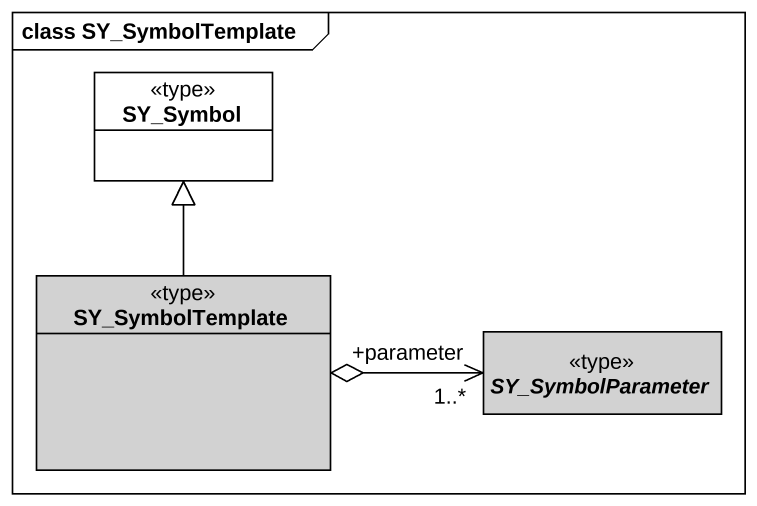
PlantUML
@startuml
mainframe class SY_SymbolTemplate
hide circle
hide empty members
class SY_Symbol <<type>> #FFFFFF
class SY_SymbolTemplate <<type>> #D2D2D2
abstract class SY_SymbolParameter <<type>> #D2D2D2
SY_SymbolTemplate -up-|> SY_Symbol
SY_SymbolParameter "+parameter\n1..*" <-left-o SY_SymbolTemplate
@enduml
